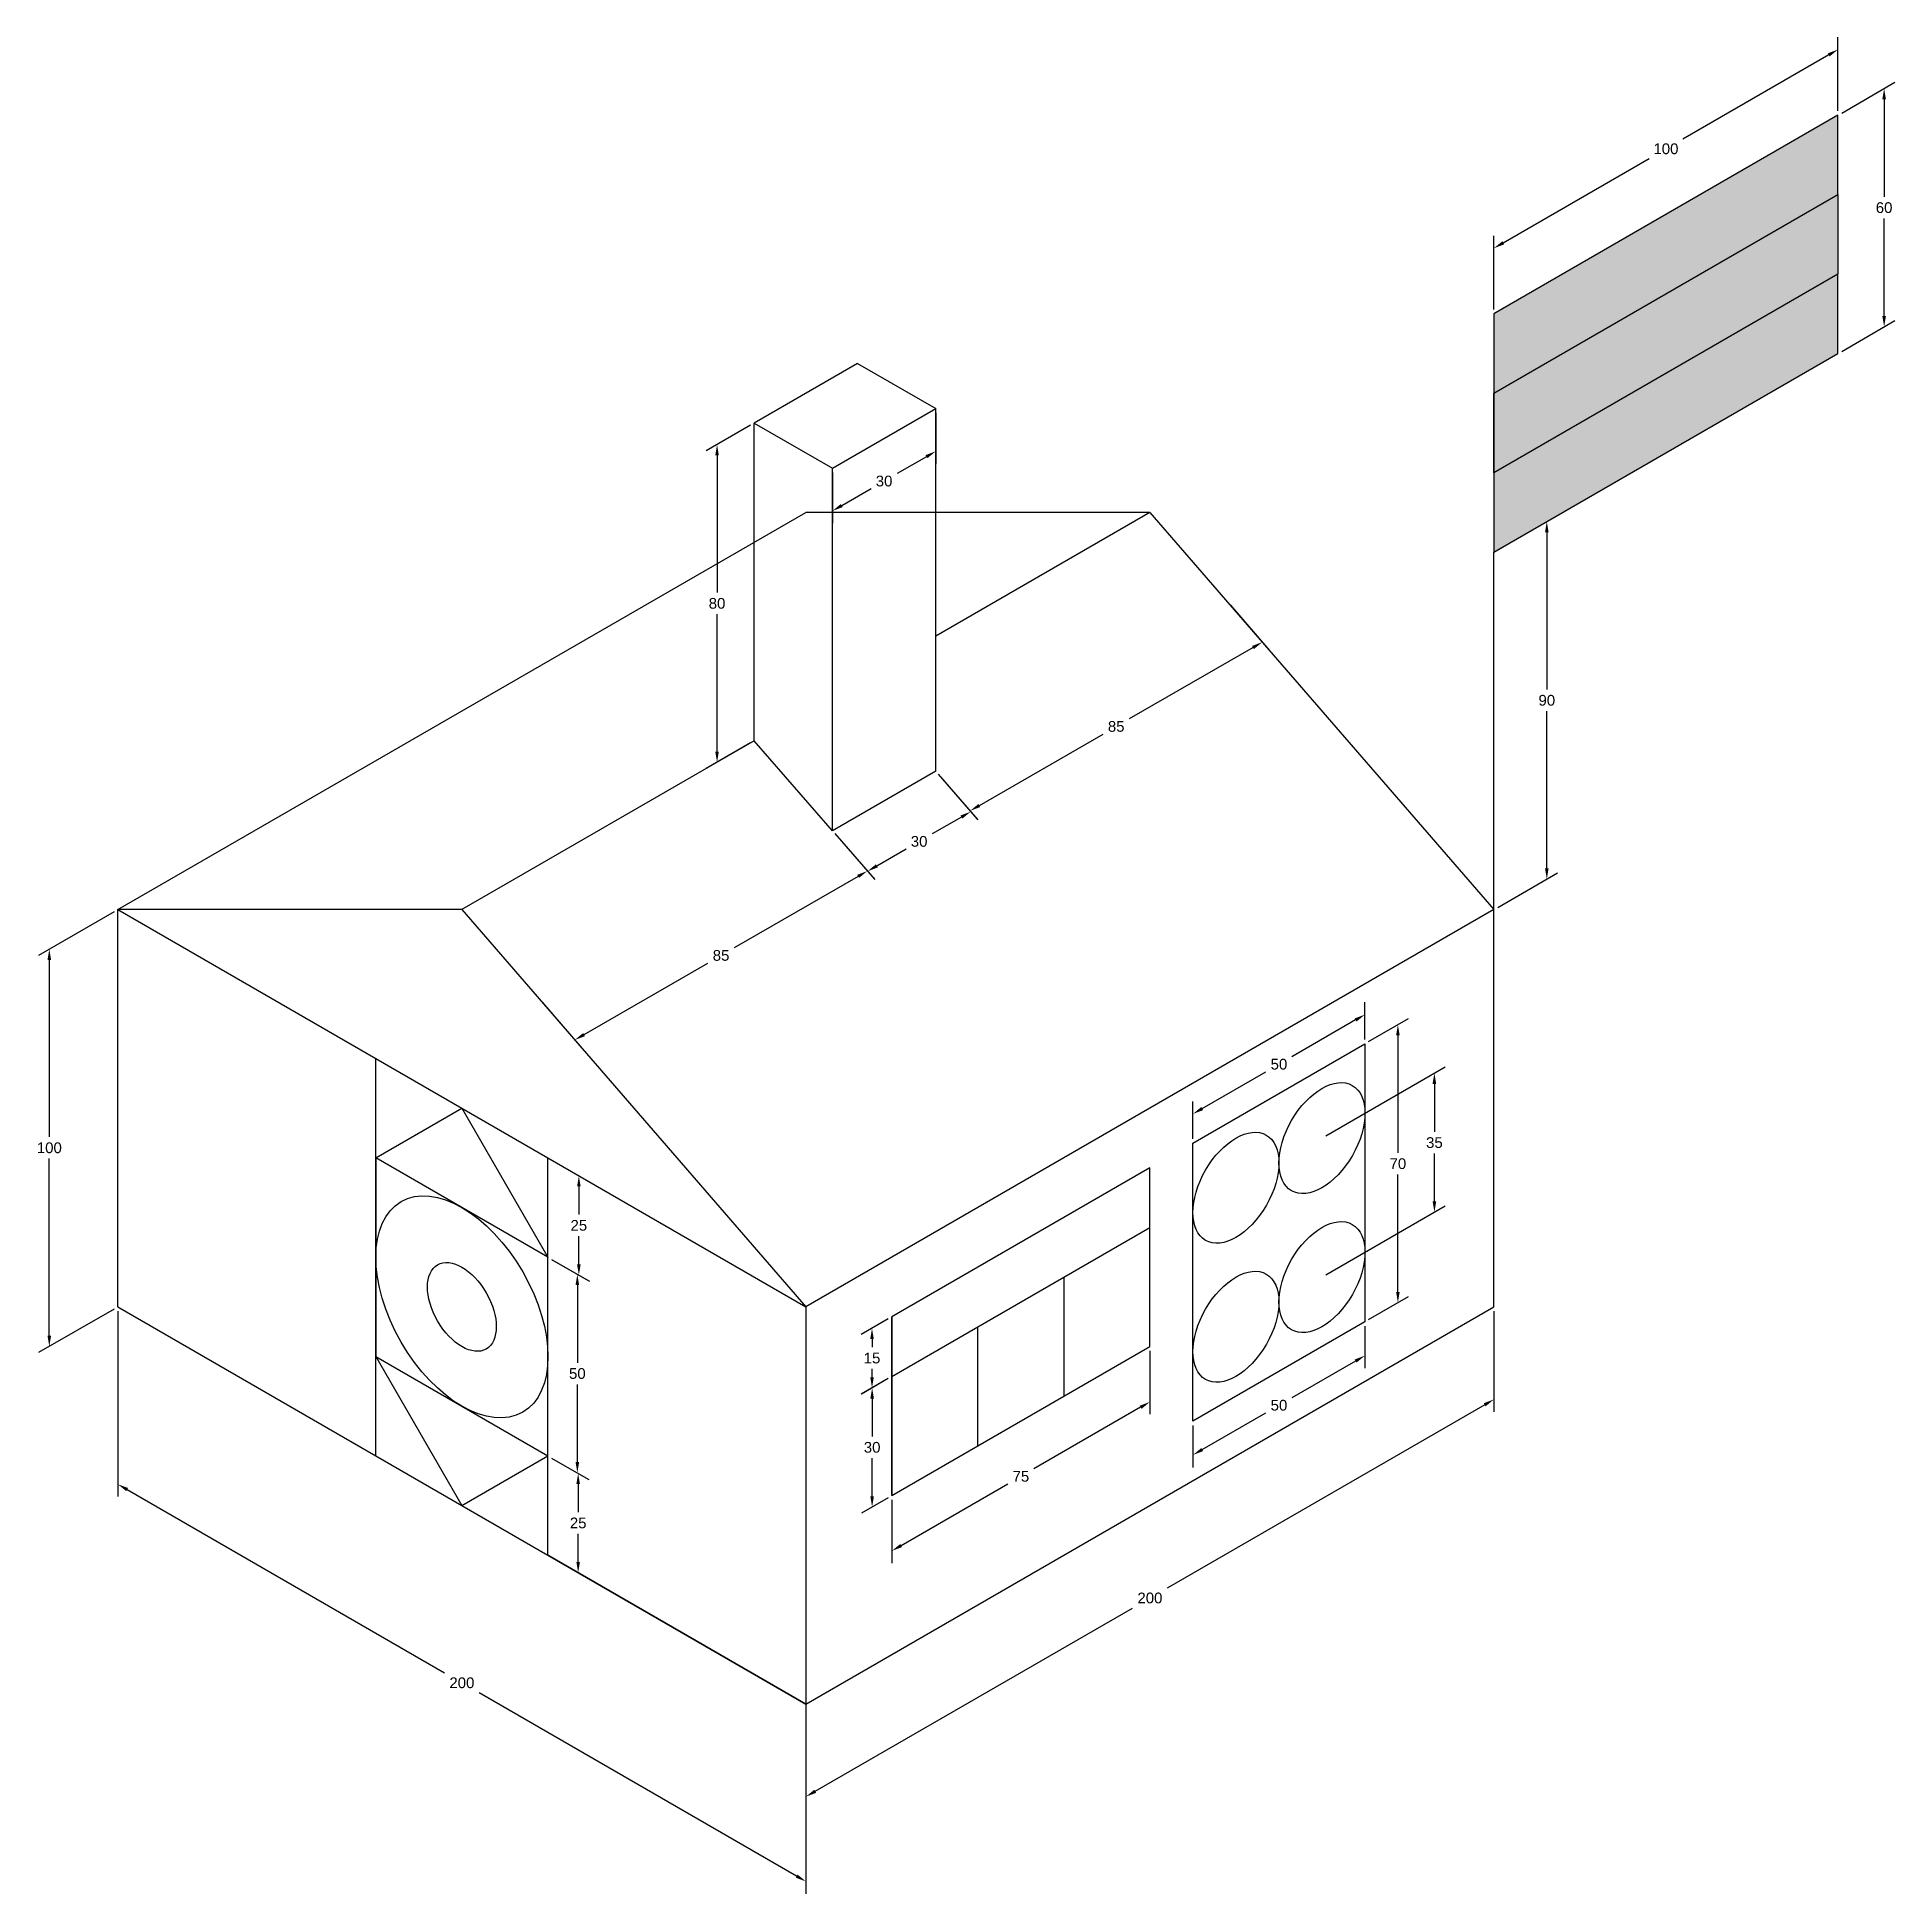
# Model space of a CAD drawing. Header units: inches. Extents: x 67 to 535, y 201 to 668.
import ezdxf

# ---------------------------------------------------------------- set-up
doc = ezdxf.new("R2010")
doc.units = ezdxf.units.IN
doc.header["$MEASUREMENT"] = 0
doc.layers.add('Matmenys', color=240, linetype='Continuous')
doc.layers.add('Pagrindines', color=7, linetype='Continuous', lineweight=30)
doc.styles.get("Standard").update_dxf_attribs({"font": 'arial.ttf'})
doc.dimstyles.get("Standard").update_dxf_attribs({"dimtxt": 0.18, "dimasz": 0.18, "dimexe": 0.18, "dimexo": 0.0625, "dimgap": 0.09, "dimtad": 0, "dimtih": 1, "dimtoh": 1, "dimdec": 0, "dimzin": 0, "dimdsep": 46, "dimtxsty": 'Standard', "dimcen": 0.09, "dimadec": 0, "dimazin": 0, "dimtfac": 1, "dimtdec": 0, "dimtofl": 0, "dimtmove": 0, "dimatfit": 3, "dimfxl": 1, "dimtolj": 1, "dimtzin": 0, "dimarcsym": 0})

# ---------------------------------------------------------------- blocks, each defined once
blk = doc.blocks.new('*D1')
at = {"layer": 'Defpoints', "color": 0, "transparency": 16777216}
for p in [(366.82, 525.93), (375.48, 515.94), (293.26, 483.46)]:
    blk.add_point(p, dxfattribs=at)
at = {"layer": 'Matmenys', "color": 0, "lineweight": -2, "transparency": 16777216}
for p, q in [((367.45, 525.21), (377.28, 513.86)), ((373.14, 514.59), (341.99, 496.61)), ((304.25, 474.82), (335.4, 492.8)), ((293.89, 482.74), (303.71, 471.39))]:
    blk.add_line(p, q, dxfattribs=at)
at = {"layer": 'Matmenys', "color": 0, "transparency": 16777216}
for points in [[(372.91, 514.98), (373.36, 514.2), (375.48, 515.94)], [(304.03, 475.21), (304.48, 474.43), (301.91, 473.47)]]:
    blk.add_solid(points, dxfattribs=at)
at = {"layer": 'Matmenys', "color": 0, "transparency": 16777216, "insert": (338.7, 494.71), "char_height": 2.7, "attachment_point": 5}
blk.add_mtext('\\A1;85', dxfattribs=at)
blk = doc.blocks.new('*D2')
at = {"layer": 'Defpoints', "color": 0, "transparency": 16777216}
for p in [(293.26, 483.46), (302.08, 473.27), (267.28, 468.46)]:
    blk.add_point(p, dxfattribs=at)
at = {"layer": 'Matmenys', "color": 0, "lineweight": -2, "transparency": 16777216}
for p, q in [((293.89, 482.74), (303.88, 471.19)), ((267.9, 467.74), (277.9, 456.19)), ((299.75, 471.92), (292.37, 467.67)), ((278.44, 459.62), (285.82, 463.88))]:
    blk.add_line(p, q, dxfattribs=at)
at = {"layer": 'Matmenys', "color": 0, "transparency": 16777216}
for points in [[(299.52, 472.31), (299.97, 471.53), (302.08, 473.27)], [(278.22, 460.01), (278.67, 459.23), (276.1, 458.27)]]:
    blk.add_solid(points, dxfattribs=at)
at = {"layer": 'Matmenys', "color": 0, "transparency": 16777216, "insert": (289.09, 465.77), "char_height": 2.7, "attachment_point": 5}
blk.add_mtext('\\A1;30', dxfattribs=at)
blk = doc.blocks.new('*D3')
at = {"layer": 'Defpoints', "color": 0, "transparency": 16777216}
for p in [(267.28, 468.46), (193.62, 425.93), (202.4, 415.8)]:
    blk.add_point(p, dxfattribs=at)
at = {"layer": 'Matmenys', "color": 0, "lineweight": -2, "transparency": 16777216}
for p, q in [((267.9, 467.74), (277.86, 456.25)), ((273.72, 456.98), (242.52, 438.96)), ((204.74, 417.15), (235.93, 435.16)), ((194.24, 425.21), (204.2, 413.72))]:
    blk.add_line(p, q, dxfattribs=at)
at = {"layer": 'Matmenys', "color": 0, "transparency": 16777216}
for points in [[(273.5, 457.36), (273.95, 456.59), (276.06, 458.33)], [(204.51, 417.54), (204.96, 416.76), (202.4, 415.8)]]:
    blk.add_solid(points, dxfattribs=at)
at = {"layer": 'Matmenys', "color": 0, "transparency": 16777216, "insert": (239.23, 437.06), "char_height": 2.7, "attachment_point": 5}
blk.add_mtext('\\A1;85', dxfattribs=at)
blk = doc.blocks.new('*D4')
at = {"layer": 'Defpoints', "color": 0, "transparency": 16777216}
for p in [(282.24, 331.1), (282.24, 301.1), (277.26, 298.23)]:
    blk.add_point(p, dxfattribs=at)
at = {"layer": 'Matmenys', "color": 0, "lineweight": -2, "transparency": 16777216}
for p, q in [((281.3, 330.56), (274.56, 326.67)), ((277.26, 325.53), (277.26, 315.96)), ((277.26, 300.93), (277.26, 310.5)), ((281.3, 300.56), (274.56, 296.67))]:
    blk.add_line(p, q, dxfattribs=at)
at = {"layer": 'Matmenys', "color": 0, "transparency": 16777216}
for points in [[(276.81, 325.53), (277.71, 325.53), (277.26, 328.23)], [(276.81, 300.93), (277.71, 300.93), (277.26, 298.23)]]:
    blk.add_solid(points, dxfattribs=at)
at = {"layer": 'Matmenys', "color": 0, "transparency": 16777216, "insert": (277.26, 313.23), "char_height": 2.7, "attachment_point": 5}
blk.add_mtext('\\A1;30', dxfattribs=at)
blk = doc.blocks.new('*D5')
at = {"layer": 'Defpoints', "color": 0, "transparency": 16777216}
for p in [(282.24, 346.1), (277.23, 328.21), (282.24, 331.1)]:
    blk.add_point(p, dxfattribs=at)
at = {"layer": 'Matmenys', "color": 0, "lineweight": -2, "transparency": 16777216}
for p, q in [((281.3, 345.56), (274.53, 341.65)), ((277.23, 340.51), (277.23, 338.44)), ((277.23, 330.91), (277.23, 332.99)), ((281.3, 330.56), (274.53, 326.65))]:
    blk.add_line(p, q, dxfattribs=at)
at = {"layer": 'Matmenys', "color": 0, "transparency": 16777216}
for points in [[(276.78, 340.51), (277.68, 340.51), (277.23, 343.21)], [(276.78, 330.91), (277.68, 330.91), (277.23, 328.21)]]:
    blk.add_solid(points, dxfattribs=at)
at = {"layer": 'Matmenys', "color": 0, "transparency": 16777216, "insert": (277.23, 335.71), "char_height": 2.7, "attachment_point": 5}
blk.add_mtext('\\A1;15', dxfattribs=at)
blk = doc.blocks.new('*D6')
at = {"layer": 'Defpoints', "color": 0, "transparency": 16777216}
for p in [(347.19, 338.6), (347.19, 324.68), (282.24, 301.1)]:
    blk.add_point(p, dxfattribs=at)
at = {"layer": 'Matmenys', "color": 0, "lineweight": -2, "transparency": 16777216}
for p, q in [((347.19, 337.52), (347.19, 321.56)), ((344.85, 323.33), (318, 307.83)), ((284.58, 288.53), (311.43, 304.04)), ((282.24, 300.02), (282.24, 284.06))]:
    blk.add_line(p, q, dxfattribs=at)
at = {"layer": 'Matmenys', "color": 0, "transparency": 16777216}
for points in [[(344.63, 323.72), (345.08, 322.94), (347.19, 324.68)], [(284.35, 288.92), (284.8, 288.14), (282.24, 287.18)]]:
    blk.add_solid(points, dxfattribs=at)
at = {"layer": 'Matmenys', "color": 0, "transparency": 16777216, "insert": (314.71, 305.93), "char_height": 2.7, "attachment_point": 5}
blk.add_mtext('\\A1;75', dxfattribs=at)
blk = doc.blocks.new('*D7')
at = {"layer": 'Defpoints', "color": 0, "transparency": 16777216}
for p in [(401.32, 422.18), (401.32, 414.85), (358.02, 389.85)]:
    blk.add_point(p, dxfattribs=at)
at = {"layer": 'Matmenys', "color": 0, "lineweight": -2, "transparency": 16777216}
for p, q in [((401.32, 415.94), (401.32, 425.3)), ((398.98, 420.83), (382.95, 411.58)), ((360.35, 398.53), (376.39, 407.79)), ((358.02, 390.94), (358.02, 400.3))]:
    blk.add_line(p, q, dxfattribs=at)
at = {"layer": 'Matmenys', "color": 0, "transparency": 16777216}
for points in [[(398.75, 421.22), (399.2, 420.44), (401.32, 422.18)], [(360.13, 398.92), (360.58, 398.14), (358.02, 397.18)]]:
    blk.add_solid(points, dxfattribs=at)
at = {"layer": 'Matmenys', "color": 0, "transparency": 16777216, "insert": (379.67, 409.68), "char_height": 2.7, "attachment_point": 5}
blk.add_mtext('\\A1;50', dxfattribs=at)
blk = doc.blocks.new('*D8')
at = {"layer": 'Defpoints', "color": 0, "transparency": 16777216}
for p in [(401.32, 414.85), (409.61, 349.64), (401.32, 344.85)]:
    blk.add_point(p, dxfattribs=at)
at = {"layer": 'Matmenys', "color": 0, "lineweight": -2, "transparency": 16777216}
for p, q in [((402.25, 415.39), (412.31, 421.2)), ((409.61, 416.94), (409.61, 387.37)), ((409.61, 352.34), (409.61, 381.91)), ((402.25, 345.39), (412.31, 351.2))]:
    blk.add_line(p, q, dxfattribs=at)
at = {"layer": 'Matmenys', "color": 0, "transparency": 16777216}
for points in [[(409.16, 416.94), (410.06, 416.94), (409.61, 419.64)], [(409.16, 352.34), (410.06, 352.34), (409.61, 349.64)]]:
    blk.add_solid(points, dxfattribs=at)
at = {"layer": 'Matmenys', "color": 0, "transparency": 16777216, "insert": (409.61, 384.64), "char_height": 2.7, "attachment_point": 5}
blk.add_mtext('\\A1;70', dxfattribs=at)
blk = doc.blocks.new('*D9')
at = {"layer": 'Defpoints', "color": 0, "transparency": 16777216}
for p in [(433.79, 348.6), (260.59, 248.6), (260.59, 225.31)]:
    blk.add_point(p, dxfattribs=at)
at = {"layer": 'Matmenys', "color": 0, "lineweight": -2, "transparency": 16777216}
for p, q in [((433.79, 347.52), (433.79, 322.19)), ((431.46, 323.96), (351.54, 277.82)), ((262.93, 226.66), (342.84, 272.8)), ((260.59, 247.52), (260.59, 222.19))]:
    blk.add_line(p, q, dxfattribs=at)
at = {"layer": 'Matmenys', "color": 0, "transparency": 16777216}
for points in [[(431.23, 324.35), (431.68, 323.57), (433.79, 325.31)], [(262.7, 227.05), (263.15, 226.27), (260.59, 225.31)]]:
    blk.add_solid(points, dxfattribs=at)
at = {"layer": 'Matmenys', "color": 0, "transparency": 16777216, "insert": (347.19, 275.31), "char_height": 2.7, "attachment_point": 5}
blk.add_mtext('\\A1;200', dxfattribs=at)
blk = doc.blocks.new('*D10')
at = {"layer": 'Defpoints', "color": 0, "transparency": 16777216}
for p in [(87.38, 348.6), (260.59, 248.6), (260.59, 203.96)]:
    blk.add_point(p, dxfattribs=at)
at = {"layer": 'Matmenys', "color": 0, "lineweight": -2, "transparency": 16777216}
for p, q in [((87.38, 347.52), (87.38, 300.84)), ((89.72, 302.61), (169.63, 256.47)), ((258.25, 205.31), (178.34, 251.45)), ((260.59, 247.52), (260.59, 200.84))]:
    blk.add_line(p, q, dxfattribs=at)
at = {"layer": 'Matmenys', "color": 0, "transparency": 16777216}
for points in [[(89.95, 303), (89.5, 302.22), (87.38, 303.96)], [(258.48, 205.7), (258.03, 204.92), (260.59, 203.96)]]:
    blk.add_solid(points, dxfattribs=at)
at = {"layer": 'Matmenys', "color": 0, "transparency": 16777216, "insert": (173.99, 253.96), "char_height": 2.7, "attachment_point": 5}
blk.add_mtext('\\A1;200', dxfattribs=at)
blk = doc.blocks.new('*D11')
at = {"layer": 'Defpoints', "color": 0, "transparency": 16777216}
for p in [(87.38, 448.6), (87.38, 348.6), (70.13, 338.64)]:
    blk.add_point(p, dxfattribs=at)
at = {"layer": 'Matmenys', "color": 0, "lineweight": -2, "transparency": 16777216}
for p, q in [((86.45, 448.06), (67.43, 437.09)), ((70.13, 435.94), (70.13, 391.37)), ((70.13, 341.34), (70.13, 385.92)), ((86.45, 348.06), (67.43, 337.09))]:
    blk.add_line(p, q, dxfattribs=at)
at = {"layer": 'Matmenys', "color": 0, "transparency": 16777216}
for points in [[(69.68, 435.94), (70.58, 435.94), (70.13, 438.64)], [(69.68, 341.34), (70.58, 341.34), (70.13, 338.64)]]:
    blk.add_solid(points, dxfattribs=at)
at = {"layer": 'Matmenys', "color": 0, "transparency": 16777216, "insert": (70.13, 388.64), "char_height": 2.7, "attachment_point": 5}
blk.add_mtext('\\A1;100', dxfattribs=at)
blk = doc.blocks.new('*D12')
at = {"layer": 'Defpoints', "color": 0, "transparency": 16777216}
for p in [(433.79, 538.6), (447.1, 456.29), (433.79, 448.6)]:
    blk.add_point(p, dxfattribs=at)
at = {"layer": 'Matmenys', "color": 0, "lineweight": -2, "transparency": 16777216}
for p, q in [((434.73, 539.14), (449.8, 547.85)), ((447.1, 543.59), (447.1, 504.01)), ((447.1, 458.99), (447.1, 498.56)), ((434.73, 449.14), (449.8, 457.85))]:
    blk.add_line(p, q, dxfattribs=at)
at = {"layer": 'Matmenys', "color": 0, "transparency": 16777216}
for points in [[(446.65, 543.59), (447.55, 543.59), (447.1, 546.29)], [(446.65, 458.99), (447.55, 458.99), (447.1, 456.29)]]:
    blk.add_solid(points, dxfattribs=at)
at = {"layer": 'Matmenys', "color": 0, "transparency": 16777216, "insert": (447.1, 501.29), "char_height": 2.7, "attachment_point": 5}
blk.add_mtext('\\A1;90', dxfattribs=at)
blk = doc.blocks.new('*D13')
at = {"layer": 'Defpoints', "color": 0, "transparency": 16777216}
for p in [(520.4, 648.6), (532.01, 595.31), (520.4, 588.6)]:
    blk.add_point(p, dxfattribs=at)
at = {"layer": 'Matmenys', "color": 0, "lineweight": -2, "transparency": 16777216}
for p, q in [((521.33, 649.14), (534.71, 656.87)), ((532.01, 652.61), (532.01, 628.04)), ((532.01, 598.01), (532.01, 622.58)), ((521.33, 589.14), (534.71, 596.87))]:
    blk.add_line(p, q, dxfattribs=at)
at = {"layer": 'Matmenys', "color": 0, "transparency": 16777216}
for points in [[(531.56, 652.61), (532.46, 652.61), (532.01, 655.31)], [(531.56, 598.01), (532.46, 598.01), (532.01, 595.31)]]:
    blk.add_solid(points, dxfattribs=at)
at = {"layer": 'Matmenys', "color": 0, "transparency": 16777216, "insert": (532.01, 625.31), "char_height": 2.7, "attachment_point": 5}
blk.add_mtext('\\A1;60', dxfattribs=at)
blk = doc.blocks.new('*D14')
at = {"layer": 'Defpoints', "color": 0, "transparency": 16777216}
for p in [(520.4, 665.12), (520.4, 648.6), (433.79, 598.6)]:
    blk.add_point(p, dxfattribs=at)
at = {"layer": 'Matmenys', "color": 0, "lineweight": -2, "transparency": 16777216}
for p, q in [((520.4, 649.69), (520.4, 668.24)), ((518.06, 663.77), (481.3, 642.55)), ((436.13, 616.47), (472.89, 637.7)), ((433.79, 599.69), (433.79, 618.24))]:
    blk.add_line(p, q, dxfattribs=at)
at = {"layer": 'Matmenys', "color": 0, "transparency": 16777216}
for points in [[(517.83, 664.16), (518.28, 663.38), (520.4, 665.12)], [(435.91, 616.86), (436.36, 616.08), (433.79, 615.12)]]:
    blk.add_solid(points, dxfattribs=at)
at = {"layer": 'Matmenys', "color": 0, "transparency": 16777216, "insert": (477.09, 640.12), "char_height": 2.7, "attachment_point": 5}
blk.add_mtext('\\A1;100', dxfattribs=at)
blk = doc.blocks.new('*D15')
at = {"layer": 'Defpoints', "color": 0, "transparency": 16777216}
for p in [(247.6, 571.1), (238.22, 565.69), (247.6, 491.1)]:
    blk.add_point(p, dxfattribs=at)
at = {"layer": 'Matmenys', "color": 0, "lineweight": -2, "transparency": 16777216}
for p, q in [((246.66, 570.56), (235.52, 564.13)), ((238.22, 562.99), (238.22, 528.42)), ((238.22, 488.39), (238.22, 522.96)), ((246.66, 490.56), (235.52, 484.13))]:
    blk.add_line(p, q, dxfattribs=at)
at = {"layer": 'Matmenys', "color": 0, "transparency": 16777216}
for points in [[(237.77, 562.99), (238.67, 562.99), (238.22, 565.69)], [(237.77, 488.39), (238.67, 488.39), (238.22, 485.69)]]:
    blk.add_solid(points, dxfattribs=at)
at = {"layer": 'Matmenys', "color": 0, "transparency": 16777216, "insert": (238.22, 525.69), "char_height": 2.7, "attachment_point": 5}
blk.add_mtext('\\A1;80', dxfattribs=at)
blk = doc.blocks.new('*D16')
at = {"layer": 'Defpoints', "color": 0, "transparency": 16777216}
for p in [(293.26, 574.74), (293.26, 563.98), (267.28, 559.74)]:
    blk.add_point(p, dxfattribs=at)
at = {"layer": 'Matmenys', "color": 0, "lineweight": -2, "transparency": 16777216}
for p, q in [((293.26, 573.66), (293.26, 560.86)), ((290.92, 562.63), (283.55, 558.37)), ((267.28, 558.66), (267.28, 545.86)), ((269.62, 550.33), (276.99, 554.59))]:
    blk.add_line(p, q, dxfattribs=at)
at = {"layer": 'Matmenys', "color": 0, "transparency": 16777216}
for points in [[(290.7, 563.02), (291.15, 562.24), (293.26, 563.98)], [(269.39, 550.72), (269.84, 549.94), (267.28, 548.98)]]:
    blk.add_solid(points, dxfattribs=at)
at = {"layer": 'Matmenys', "color": 0, "transparency": 16777216, "insert": (280.27, 556.48), "char_height": 2.7, "attachment_point": 5}
blk.add_mtext('\\A1;30', dxfattribs=at)
blk = doc.blocks.new('*D17')
at = {"layer": 'Defpoints', "color": 0, "transparency": 16777216}
for p in [(195.64, 311.1), (203.26, 306.7), (195.64, 286.1)]:
    blk.add_point(p, dxfattribs=at)
at = {"layer": 'Matmenys', "color": 0, "lineweight": -2, "transparency": 16777216}
for p, q in [((196.57, 310.56), (205.96, 305.14)), ((203.26, 304), (203.26, 296.93)), ((203.26, 284.4), (203.26, 291.48)), ((196.57, 285.56), (205.96, 280.14))]:
    blk.add_line(p, q, dxfattribs=at)
at = {"layer": 'Matmenys', "color": 0, "transparency": 16777216}
for points in [[(202.81, 304), (203.71, 304), (203.26, 306.7)], [(202.81, 284.4), (203.71, 284.4), (203.26, 281.7)]]:
    blk.add_solid(points, dxfattribs=at)
at = {"layer": 'Matmenys', "color": 0, "transparency": 16777216, "insert": (203.26, 294.2), "char_height": 2.7, "attachment_point": 5}
blk.add_mtext('\\A1;25', dxfattribs=at)
blk = doc.blocks.new('*D18')
at = {"layer": 'Defpoints', "color": 0, "transparency": 16777216}
for p in [(195.64, 361.1), (195.64, 311.1), (203.05, 306.82)]:
    blk.add_point(p, dxfattribs=at)
at = {"layer": 'Matmenys', "color": 0, "lineweight": -2, "transparency": 16777216}
for p, q in [((196.57, 360.56), (205.75, 355.27)), ((203.05, 354.12), (203.05, 334.55)), ((203.05, 309.52), (203.05, 329.1)), ((196.57, 310.56), (205.75, 305.27))]:
    blk.add_line(p, q, dxfattribs=at)
at = {"layer": 'Matmenys', "color": 0, "transparency": 16777216}
for points in [[(202.6, 354.12), (203.5, 354.12), (203.05, 356.82)], [(202.6, 309.52), (203.5, 309.52), (203.05, 306.82)]]:
    blk.add_solid(points, dxfattribs=at)
at = {"layer": 'Matmenys', "color": 0, "transparency": 16777216, "insert": (203.05, 331.82), "char_height": 2.7, "attachment_point": 5}
blk.add_mtext('\\A1;50', dxfattribs=at)
blk = doc.blocks.new('*D19')
at = {"layer": 'Defpoints', "color": 0, "transparency": 16777216}
for p in [(195.64, 386.1), (195.64, 361.1), (203.43, 356.61)]:
    blk.add_point(p, dxfattribs=at)
at = {"layer": 'Matmenys', "color": 0, "lineweight": -2, "transparency": 16777216}
for p, q in [((196.57, 385.56), (206.13, 380.05)), ((203.43, 378.91), (203.43, 371.83)), ((203.43, 359.31), (203.43, 366.38)), ((196.57, 360.56), (206.13, 355.05))]:
    blk.add_line(p, q, dxfattribs=at)
at = {"layer": 'Matmenys', "color": 0, "transparency": 16777216}
for points in [[(202.98, 378.91), (203.88, 378.91), (203.43, 381.61)], [(202.98, 359.31), (203.88, 359.31), (203.43, 356.61)]]:
    blk.add_solid(points, dxfattribs=at)
at = {"layer": 'Matmenys', "color": 0, "transparency": 16777216, "insert": (203.43, 369.11), "char_height": 2.7, "attachment_point": 5}
blk.add_mtext('\\A1;25', dxfattribs=at)
blk = doc.blocks.new('*D20')
at = {"layer": 'Defpoints', "color": 0, "transparency": 16777216}
for p in [(390.49, 391.1), (418.8, 372.45), (390.49, 356.1)]:
    blk.add_point(p, dxfattribs=at)
at = {"layer": 'Matmenys', "color": 0, "lineweight": -2, "transparency": 16777216}
for p, q in [((391.43, 391.64), (421.5, 409.01)), ((418.8, 404.75), (418.8, 392.68)), ((418.8, 375.15), (418.8, 387.22)), ((391.43, 356.64), (421.5, 374.01))]:
    blk.add_line(p, q, dxfattribs=at)
at = {"layer": 'Matmenys', "color": 0, "transparency": 16777216}
for points in [[(418.35, 404.75), (419.25, 404.75), (418.8, 407.45)], [(418.35, 375.15), (419.25, 375.15), (418.8, 372.45)]]:
    blk.add_solid(points, dxfattribs=at)
at = {"layer": 'Matmenys', "color": 0, "transparency": 16777216, "insert": (418.8, 389.95), "char_height": 2.7, "attachment_point": 5}
blk.add_mtext('\\A1;35', dxfattribs=at)
blk = doc.blocks.new('*D21')
at = {"layer": 'Defpoints', "color": 0, "transparency": 16777216}
for p in [(401.32, 344.85), (401.32, 336.33), (358.02, 319.85)]:
    blk.add_point(p, dxfattribs=at)
at = {"layer": 'Matmenys', "color": 0, "lineweight": -2, "transparency": 16777216}
for p, q in [((401.32, 343.77), (401.32, 333.21)), ((398.98, 334.98), (382.95, 325.72)), ((358.02, 318.77), (358.02, 308.21)), ((360.35, 312.68), (376.39, 321.93))]:
    blk.add_line(p, q, dxfattribs=at)
at = {"layer": 'Matmenys', "color": 0, "transparency": 16777216}
for points in [[(398.75, 335.36), (399.2, 334.59), (401.32, 336.33)], [(360.13, 313.06), (360.58, 312.29), (358.02, 311.33)]]:
    blk.add_solid(points, dxfattribs=at)
at = {"layer": 'Matmenys', "color": 0, "transparency": 16777216, "insert": (379.67, 323.83), "char_height": 2.7, "attachment_point": 5}
blk.add_mtext('\\A1;50', dxfattribs=at)

msp = doc.modelspace()

# ---------------------------------------------------------------- hatches: boundary and pattern name
at = {"layer": 'Pagrindines'}
h = msp.add_hatch(color=3, dxfattribs=at)
h.dxf.hatch_style = 1
h.paths.add_polyline_path([(520.4, 628.6), (520.4, 648.6), (433.79, 598.6), (433.79, 578.6)])
h.paths.add_polyline_path([(520.4, 608.6), (520.4, 628.6), (433.79, 578.6), (433.79, 558.6)])
h = msp.add_hatch(color=2, dxfattribs=at)
h.dxf.hatch_style = 1
h.paths.add_polyline_path([(433.79, 598.6), (433.79, 578.6), (520.4, 628.6), (520.4, 648.6)])
h = msp.add_hatch(color=1, dxfattribs=at)
h.dxf.hatch_style = 1
h.paths.add_polyline_path([(520.4, 588.6), (520.4, 608.6), (433.79, 558.6), (433.79, 538.6)])

# ---------------------------------------------------------------- linework, layer by layer
at = {"layer": 'Matmenys'}
msp.add_line((260.59, 248.6), (260.59, 203.6), dxfattribs=at)
at = {"layer": 'Pagrindines'}
for p, q in [((520.4, 648.6), (433.79, 598.6)), ((520.4, 628.6), (520.4, 648.6)), ((433.79, 578.6), (520.4, 628.6)), ((520.4, 628.6), (520.4, 608.6)), ((520.4, 608.6), (433.79, 558.6)), ((520.4, 588.6), (520.4, 608.6)), ((433.79, 598.6), (433.79, 538.6)), ((273.58, 586.1), (247.6, 571.1)), ((273.58, 586.1), (293.26, 574.74)), ((433.79, 538.6), (520.4, 588.6)), ((433.79, 558.6), (433.79, 578.6)), ((247.6, 491.1), (247.6, 571.1)), ((247.6, 571.1), (267.28, 559.74)), ((267.28, 559.74), (293.26, 574.74)), ((293.26, 483.46), (293.26, 574.74)), ((267.28, 468.46), (267.28, 559.74)), ((87.38, 448.6), (260.59, 548.6)), ((347.19, 548.6), (260.59, 548.6)), ((347.19, 548.6), (293.26, 517.47)), ((347.19, 548.6), (433.79, 448.6)), ((433.79, 448.6), (433.79, 538.6)), ((247.6, 491.1), (173.99, 448.6)), ((267.28, 468.46), (247.6, 491.1)), ((293.26, 483.46), (267.28, 468.46)), ((87.38, 348.6), (87.38, 448.6)), ((87.38, 448.6), (260.59, 348.6)), ((173.99, 448.6), (87.38, 448.6)), ((173.99, 448.6), (260.59, 348.6)), ((433.79, 448.6), (260.59, 348.6)), ((433.79, 348.6), (433.79, 448.6)), ((358.02, 389.85), (401.32, 414.85)), ((401.32, 414.85), (401.32, 344.85)), ((152.34, 311.1), (152.34, 411.1)), ((152.34, 386.1), (173.99, 398.6)), ((173.99, 398.6), (195.64, 361.1)), ((358.02, 319.85), (358.02, 389.85)), ((195.64, 361.1), (152.34, 386.1)), ((152.34, 386.1), (152.34, 336.1)), ((195.64, 286.1), (195.64, 386.1)), ((347.19, 383.6), (282.24, 346.1)), ((347.19, 338.6), (347.19, 383.6)), ((282.24, 331.1), (347.19, 368.6)), ((195.64, 311.1), (195.64, 361.1)), ((303.89, 343.6), (325.54, 356.1)), ((325.54, 356.1), (325.54, 326.1)), ((87.38, 348.6), (260.59, 248.6)), ((87.38, 348.6), (152.34, 311.1)), ((260.59, 248.6), (433.79, 348.6)), ((260.59, 348.6), (260.59, 248.6)), ((282.24, 301.1), (282.24, 346.1)), ((282.24, 346.1), (282.24, 301.1)), ((282.24, 346.1), (282.24, 331.1)), ((303.89, 313.6), (303.89, 343.6)), ((401.32, 344.85), (358.02, 319.85)), ((401.32, 344.85), (390.49, 338.6)), ((282.24, 301.1), (347.19, 338.6)), ((152.34, 336.1), (195.64, 311.1)), ((152.34, 336.1), (173.99, 298.6)), ((173.99, 323.6), (195.64, 311.1)), ((282.24, 301.1), (303.89, 313.6)), ((173.99, 298.6), (195.64, 311.1)), ((260.59, 248.6), (195.64, 286.1))]:
    msp.add_line(p, q, dxfattribs=at)
for centre, major_axis in [((390.49, 391.1), (-7.65, -13.26)), ((368.84, 378.6), (-7.65, -13.26)), ((173.99, 348.6), (15.31, -26.52)), ((390.49, 356.1), (-7.65, -13.26)), ((173.99, 348.6), (6.12, -10.61)), ((368.84, 343.6), (-7.65, -13.26))]:
    msp.add_ellipse(centre, major_axis=major_axis, ratio=0.57735, dxfattribs=at)

# ---------------------------------------------------------------- dimensions: what is measured, and where the dimension line sits
at = {"layer": 'Matmenys'}
for p1, p2, distance, picture, middle in [((433.79, 598.6), (520.4, 648.6), 14.31, '*D14', (477.09, 640.12)), ((247.6, 491.1), (247.6, 571.1), 9.38, '*D15', (238.22, 525.69)), ((267.28, 559.74), (293.26, 574.74), -9.32, '*D16', (280.27, 556.48)), ((433.79, 538.6), (433.79, 448.6), 13.31, '*D12', (447.1, 501.29)), ((293.26, 483.46), (366.82, 525.93), -12.98, '*D1', (338.7, 494.71)), ((267.28, 468.46), (293.26, 483.46), -13.24, '*D2', (289.09, 465.77)), ((267.28, 468.46), (193.62, 425.93), 13.17, '*D3', (239.23, 437.06)), ((87.38, 448.6), (87.38, 348.6), -17.25, '*D11', (70.13, 388.64)), ((358.02, 389.85), (401.32, 414.85), 6.35, '*D7', (379.67, 409.68)), ((401.32, 414.85), (401.32, 344.85), 8.29, '*D8', (409.61, 384.64)), ((390.49, 391.1), (390.49, 356.1), 28.31, '*D20', (418.8, 389.95)), ((195.64, 386.1), (195.64, 361.1), 7.79, '*D19', (203.43, 369.11)), ((195.64, 361.1), (195.64, 311.1), 7.41, '*D18', (203.05, 331.82)), ((87.38, 348.6), (260.59, 248.6), -38.66, '*D10', (173.99, 253.96)), ((433.79, 348.6), (260.59, 248.6), 20.17, '*D9', (347.19, 275.31)), ((282.24, 346.1), (282.24, 331.1), -5.01, '*D5', (277.23, 335.71)), ((358.02, 319.85), (401.32, 344.85), -7.39, '*D21', (379.67, 323.83)), ((282.24, 301.1), (347.19, 338.6), -12.06, '*D6', (314.71, 305.93)), ((282.24, 331.1), (282.24, 301.1), -4.98, '*D4', (277.26, 313.23)), ((195.64, 286.1), (195.64, 311.1), -7.62, '*D17', (203.26, 294.2))]:
    dim = msp.add_aligned_dim(p1=p1, p2=p2, distance=distance, dimstyle='Standard', override={"dimscale": 15}, dxfattribs=at)
    dim.commit()
    dim.dimension.update_dxf_attribs({"geometry": picture, "text_midpoint": middle})
dim = msp.add_linear_dim(base=(532.01, 595.31), p1=(520.4, 648.6), p2=(520.4, 588.6), angle=90, dimstyle='Standard', override={"dimscale": 15}, dxfattribs=at)
dim.commit()
dim.dimension.update_dxf_attribs({"geometry": '*D13', "text_midpoint": (532.01, 625.31)})

doc.saveas('drawing.dxf')
